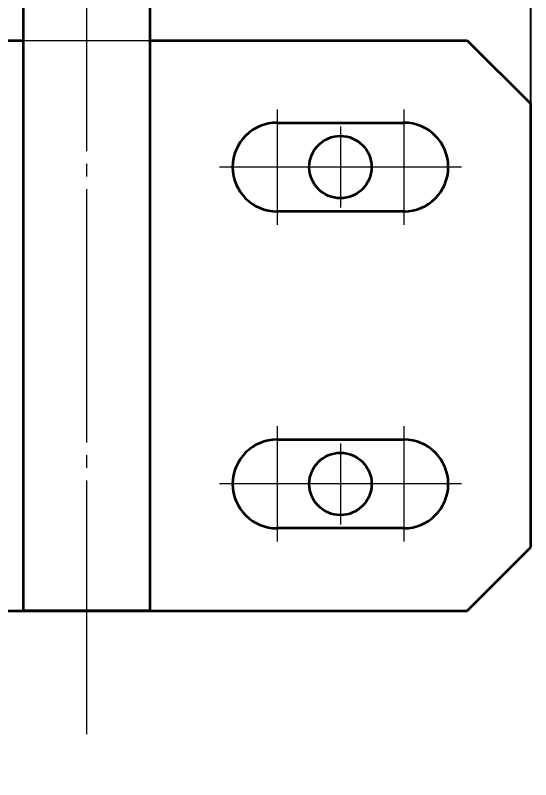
# Model space of a CAD drawing. Header units: millimetres. Extents: x 7914 to 16415, y -883 to 305.
# Drawn here: x 8967.7 to 9008.4, y -69.3 to -9 of the extents above; entities that cross this region are included whole.
import ezdxf

# ---------------------------------------------------------------- set-up
doc = ezdxf.new("R2010")
doc.units = ezdxf.units.MM
doc.linetypes.add('CENTER-HOKUTO', pattern=[23, 20, -1, 1, -1])
doc.linetypes.add('HIDDEN-HOKUTO', pattern=[3.8, 2.5, -1.3])
doc.layers.add('AM_7', color=2, linetype='CENTER-HOKUTO', lineweight=30)
doc.layers.add('AM_HID', color=1, linetype='HIDDEN-HOKUTO', lineweight=25)
doc.layers.add('word_dim', color=253, linetype='Continuous')
doc.styles.get("Standard").update_dxf_attribs({"font": 'romans.shx', "bigfont": 'bigfont.shx'})
doc.dimstyles.new('RS1-4', dxfattribs={"dimscale": 4, "dimtxt": 3.5, "dimasz": 3, "dimexe": 1, "dimexo": 0, "dimgap": 1, "dimtad": 3, "dimdsep": 46, "dimtxsty": 'Standard', "dimblk1": 'OPEN', "dimblk2": 'OPEN', "dimsah": 1, "dimcen": 0, "dimclrd": 256, "dimclre": 256, "dimclrt": 3, "dimadec": 0, "dimazin": 0, "dimtfac": 1, "dimtmove": 0, "dimatfit": 3, "dimldrblk": 'OPEN', "dimfxl": 0, "dimtolj": 1, "dimtzin": 0, "dimarcsym": 0})

# ---------------------------------------------------------------- blocks, each defined once
blk = doc.blocks.new('_Open')
at = {"color": 0, "lineweight": -2}
for p, q in [((-1, 0.1667), (0, 0)), ((-1, -0.1667), (0, 0)), ((0, 0), (-1, 0))]:
    blk.add_line(p, q, dxfattribs=at)
blk = doc.blocks.new('*D268')
at = {"layer": 'DEFPOINTS', "color": 0, "linetype": 'Continuous', "ltscale": 2}
for p in [(8745.359, 190.76), (9008.359, -33.444), (8745.359, -212.444)]:
    blk.add_point(p, dxfattribs=at)
at = {"layer": 'word_dim', "linetype": 'Continuous', "lineweight": -2, "ltscale": 2}
for p, q in [((8745.359, -212.444), (8745.359, 194.76)), ((9008.359, -33.444), (9008.359, 194.76)), ((8996.359, 190.76), (8757.359, 190.76))]:
    blk.add_line(p, q, dxfattribs=at)
at = {"layer": 'word_dim', "linetype": 'Continuous', "lineweight": -2, "ltscale": 2, "xscale": 12, "yscale": 12, "zscale": 12, "rotation": 180}
blk.add_blockref('_Open', (8745.359, 190.76), dxfattribs=at)
at = {"layer": 'word_dim', "linetype": 'Continuous', "lineweight": -2, "ltscale": 2, "xscale": 12, "yscale": 12, "zscale": 12}
blk.add_blockref('_Open', (9008.359, 190.76), dxfattribs=at)
at = {"layer": 'word_dim', "color": 3, "linetype": 'Continuous', "ltscale": 2, "insert": (8876.859, 201.76), "char_height": 14, "attachment_point": 5}
blk.add_mtext('\\A1;263', dxfattribs=at)

msp = doc.modelspace()

# ---------------------------------------------------------------- linework, layer by layer
at = {"color": 7, "lineweight": 35}
for p, q in [((8968.359, -55.944), (8968.359, 41.376)), ((8978.359, -55.944), (8978.359, 41.376)), ((8909.359, -10.944), (8968.359, -10.944)), ((8968.359, -55.944), (8968.359, -10.944)), ((8978.359, -10.944), (9003.359, -10.944)), ((9008.359, -50.944), (9008.359, -15.944)), ((8882.359, -55.944), (8968.359, -55.944)), ((8968.359, -55.944), (9003.359, -55.944)), ((8978.359, -55.944), (9003.359, -55.944))]:
    msp.add_line(p, q, dxfattribs=at)
at = {"color": 7, "lineweight": 35, "ltscale": 0.176777}
for p, q in [((9003.359, -10.944), (9008.359, -15.944)), ((9003.359, -55.944), (9008.359, -50.944)), ((9003.359, -55.944), (9008.359, -50.944))]:
    msp.add_line(p, q, dxfattribs=at)
at = {"color": 7, "lineweight": 35, "ltscale": 0.25}
for p, q in [((8988.359, -17.444), (8998.359, -17.444)), ((8998.359, -24.444), (8988.359, -24.444)), ((8988.359, -42.444), (8998.359, -42.444)), ((8998.359, -49.444), (8988.359, -49.444)), ((8978.359, -55.944), (8968.359, -55.944))]:
    msp.add_line(p, q, dxfattribs=at)
at = {"color": 7, "lineweight": 35}
for centre, radius in [((8993.359, -20.944), 2.458), ((8993.359, -45.944), 2.459)]:
    msp.add_circle(centre, radius, dxfattribs=at)
for centre, start, end in [((8988.359, -20.944), 90, 270), ((8998.359, -20.944), 270, 90), ((8988.359, -45.944), 90, 270), ((8998.359, -45.944), 270, 90)]:
    msp.add_arc(centre, 3.5, start, end, dxfattribs=at)
at = {"layer": 'AM_7', "color": 2, "lineweight": 13}
for p, q in [((8973.359, -65.676), (8973.359, 51.108)), ((8988.359, -16.394), (8988.359, -25.494)), ((8998.359, -16.394), (8998.359, -25.494)), ((8993.359, -17.748), (8993.359, -24.14)), ((8992.909, -20.944), (8983.809, -20.944)), ((8996.555, -20.944), (8990.163, -20.944)), ((9002.909, -20.944), (8993.809, -20.944)), ((8988.359, -41.394), (8988.359, -50.494)), ((8998.359, -41.394), (8998.359, -50.494)), ((8993.359, -42.748), (8993.359, -49.14)), ((8992.909, -45.944), (8983.809, -45.944)), ((8996.555, -45.944), (8990.163, -45.944)), ((9002.909, -45.944), (8993.809, -45.944))]:
    msp.add_line(p, q, dxfattribs=at)
at = {"layer": 'AM_HID', "color": 1, "lineweight": 13, "ltscale": 4}
for p, q in [((8968.359, -10.944), (8978.359, -10.944)), ((8968.359, -10.944), (9003.359, -10.944)), ((9003.359, -10.944), (9008.359, -15.944)), ((9008.359, -50.944), (9008.359, -15.944))]:
    msp.add_line(p, q, dxfattribs=at)

# ---------------------------------------------------------------- dimensions: what is measured, and where the dimension line sits
at = {"layer": 'word_dim', "linetype": 'Continuous', "ltscale": 2}
dim = msp.add_linear_dim(base=(8745.359, 190.76), p1=(9008.359, -33.444), p2=(8745.359, -212.444), dimstyle='RS1-4', dxfattribs=at)
dim.commit()
dim.dimension.update_dxf_attribs({"geometry": '*D268', "text_midpoint": (8876.859, 201.76)})

doc.saveas('drawing.dxf')
